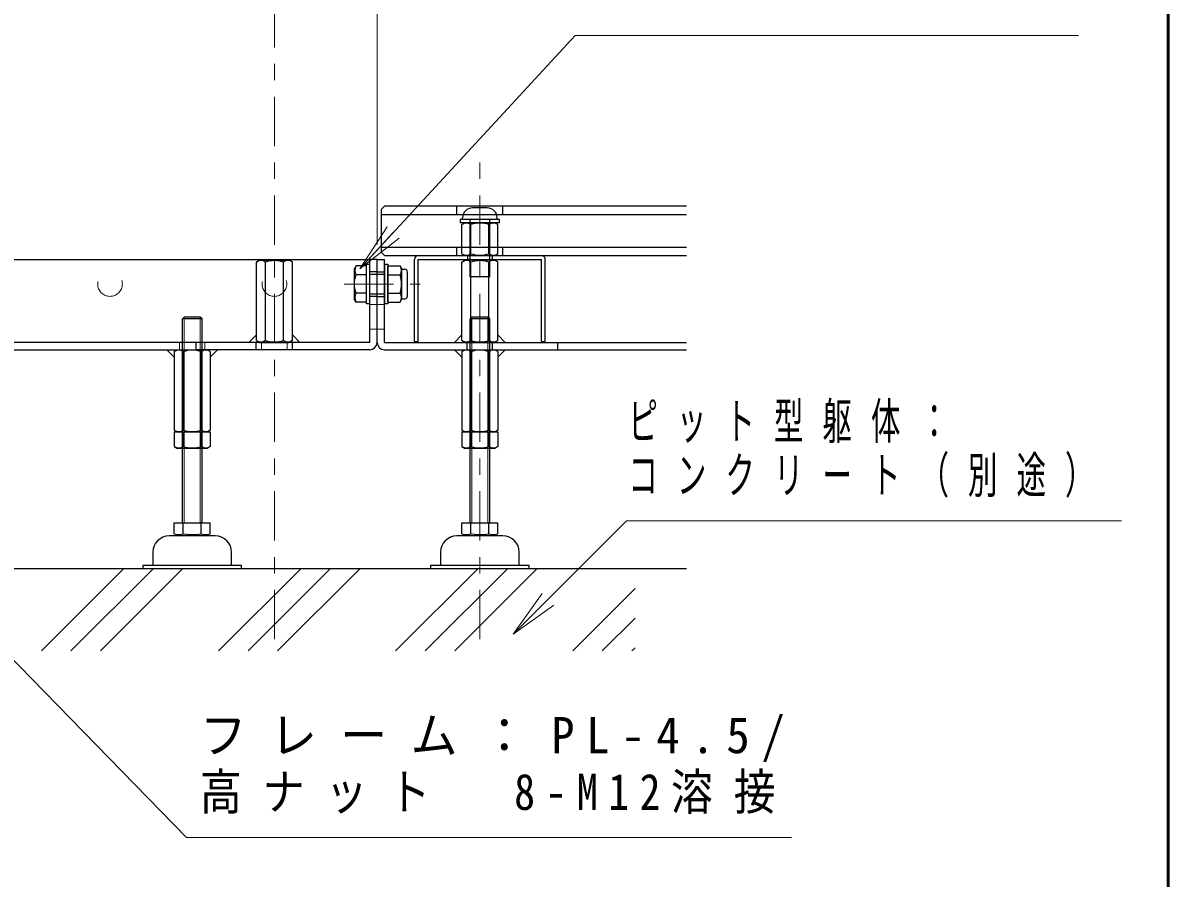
# Model space of a CAD drawing. Units: millimetres on the paper. Extents: x -385 to 0, y -594 to 267.
# Drawn here: x -69.7 to 0, y 104.4 to 156.4 of the extents above; entities that cross this region are included whole.
import ezdxf

# ---------------------------------------------------------------- set-up
doc = ezdxf.new("R2010")
doc.units = ezdxf.units.MM
doc.linetypes.add('USER1', pattern=[4.5, 2.5, -2])
doc.linetypes.add('USER2', pattern=[6, 3, -1, 1, -1])
doc.layers.add('1_10', color=7, linetype='Continuous', lineweight=25)
doc.layers.add('LY_3', color=7, linetype='Continuous', lineweight=13)
doc.styles.add('ＭＳ ゴシック', font='')
doc.styles.get('ＭＳ ゴシック').set_extended_font_data('MS Gothic')

msp = doc.modelspace()

# ---------------------------------------------------------------- linework, layer by layer
at = {"layer": '1_10', "lineweight": 13}
for p, q in [((-48.118, 142.974), (-48.118, 199.576)), ((-49.177, 141.491), (-47.508, 144.033)), ((-49.177, 141.491), (-47.141, 143.694)), ((-46.774, 143.355), (-49.177, 141.491)), ((-68.545, 118.244), (-63.545, 123.244)), ((-66.749, 118.244), (-61.749, 123.244)), ((-64.953, 118.244), (-59.953, 123.244)), ((-57.769, 118.244), (-52.769, 123.244)), ((-55.973, 118.244), (-50.973, 123.244)), ((-54.177, 118.244), (-49.177, 123.244)), ((-46.993, 118.244), (-41.993, 123.244)), ((-45.196, 118.244), (-40.196, 123.244)), ((-43.4, 118.244), (-38.4, 123.244)), ((-36.216, 118.244), (-32.425, 122.035)), ((-39.851, 119.26), (-38.083, 121.735)), ((-39.851, 119.26), (-37.73, 121.381)), ((-37.376, 121.027), (-39.851, 119.26)), ((-34.42, 118.244), (-32.425, 120.239)), ((-32.624, 118.244), (-32.425, 118.443))]:
    msp.add_line(p, q, dxfattribs=at)
at = {"layer": '1_10', "linetype": 'USER2', "lineweight": 13}
for p, q in [((-54.368, 118.957), (-54.368, 171.044)), ((-41.868, 118.957), (-41.868, 148.576)), ((-50.114, 140.564), (-45.493, 140.564))]:
    msp.add_line(p, q, dxfattribs=at)
at = {"layer": '1_10', "color": 40}
for p, q in [((-47.668, 145.294), (-47.868, 145.094)), ((-47.668, 145.294), (-47.868, 145.094)), ((-47.868, 145.094), (-47.868, 142.494)), ((-47.868, 145.094), (-47.868, 144.044)), ((-36.068, 145.294), (-47.668, 145.294)), ((-29.299, 145.294), (-47.668, 145.294)), ((-43.268, 144.794), (-43.268, 145.294)), ((-40.468, 144.794), (-40.468, 145.294)), ((-47.868, 144.794), (-29.299, 144.794)), ((-29.299, 142.794), (-47.868, 142.794)), ((-47.868, 142.494), (-47.668, 142.294)), ((-47.868, 142.494), (-47.668, 142.294)), ((-47.668, 142.294), (-36.068, 142.294)), ((-47.668, 142.294), (-29.299, 142.294)), ((-43.268, 142.294), (-43.268, 142.794)), ((-40.468, 142.294), (-40.468, 142.794))]:
    msp.add_line(p, q, dxfattribs=at)
at = {"layer": '1_10'}
for p, q in [((-41.418, 145.194), (-42.318, 145.194)), ((-43.068, 144.494), (-43.068, 144.294)), ((-40.668, 144.494), (-43.068, 144.494)), ((-40.668, 144.294), (-43.068, 144.294)), ((-42.965, 144.18), (-42.768, 144.294)), ((-42.918, 144.494), (-42.918, 144.594)), ((-40.818, 144.494), (-42.918, 144.494)), ((-42.768, 144.294), (-40.968, 144.294)), ((-42.468, 140.994), (-42.468, 144.494)), ((-41.268, 140.994), (-41.268, 144.494)), ((-40.771, 144.18), (-40.968, 144.294)), ((-40.818, 144.494), (-40.818, 144.594)), ((-40.668, 144.294), (-40.668, 144.494)), ((-42.965, 142.408), (-42.965, 144.18)), ((-42.416, 142.408), (-42.416, 144.18)), ((-41.319, 142.408), (-41.319, 144.18)), ((-40.771, 142.408), (-40.771, 144.18)), ((-45.618, 142.294), (-38.118, 142.294)), ((-42.965, 142.408), (-42.768, 142.294)), ((-42.768, 142.294), (-40.968, 142.294)), ((-42.618, 142.294), (-42.618, 142.064)), ((-41.118, 142.294), (-41.118, 142.064)), ((-40.771, 142.408), (-40.968, 142.294)), ((-55.465, 141.9), (-55.268, 142.014)), ((-55.465, 137.128), (-55.465, 141.9)), ((-55.268, 142.014), (-53.468, 142.014)), ((-54.916, 137.128), (-54.916, 141.9)), ((-53.819, 137.128), (-53.819, 141.9)), ((-53.271, 141.9), (-53.468, 142.014)), ((-53.271, 137.128), (-53.271, 141.9)), ((-49.404, 141.661), (-49.518, 141.464)), ((-49.518, 141.464), (-49.518, 139.664)), ((-48.768, 141.661), (-49.404, 141.661)), ((-48.768, 141.764), (-48.568, 141.764)), ((-48.768, 139.364), (-48.768, 141.764)), ((-48.568, 137.014), (-48.568, 142.064)), ((-48.118, 142.064), (-48.568, 142.064)), ((-48.568, 139.364), (-48.568, 141.764)), ((-48.118, 137.014), (-48.118, 142.064)), ((-48.118, 142.064), (-47.668, 142.064)), ((-48.118, 137.014), (-48.118, 142.064)), ((-47.668, 137.014), (-47.668, 142.064)), ((-47.668, 141.764), (-47.468, 141.764)), ((-47.668, 141.764), (-47.668, 139.364)), ((-47.468, 141.764), (-47.468, 139.364)), ((-47.468, 139.467), (-47.468, 141.661)), ((-47.468, 141.661), (-46.722, 141.661)), ((-46.722, 141.661), (-46.608, 141.464)), ((-46.608, 139.664), (-46.608, 141.464)), ((-46.608, 141.464), (-46.438, 141.464)), ((-45.848, 137.064), (-45.848, 142.064)), ((-45.618, 137.064), (-45.618, 142.064)), ((-45.618, 142.064), (-38.118, 142.064)), ((-42.965, 141.9), (-42.768, 142.014)), ((-42.965, 137.128), (-42.965, 141.9)), ((-40.968, 142.014), (-42.768, 142.014)), ((-42.416, 137.128), (-42.416, 141.9)), ((-41.319, 137.128), (-41.319, 141.9)), ((-40.771, 141.9), (-40.968, 142.014)), ((-40.771, 137.128), (-40.771, 141.9)), ((-38.118, 137.064), (-38.118, 142.064)), ((-37.888, 137.064), (-37.888, 142.064)), ((-48.768, 141.113), (-49.404, 141.113)), ((-48.118, 141.314), (-48.568, 141.314)), ((-48.568, 141.164), (-47.668, 141.164)), ((-48.118, 141.314), (-47.668, 141.314)), ((-47.468, 141.113), (-46.722, 141.113)), ((-46.268, 139.834), (-46.268, 141.294)), ((-46.268, 139.964), (-46.268, 141.164)), ((-41.268, 140.994), (-42.468, 140.994)), ((-49.404, 139.467), (-49.518, 139.664)), ((-48.768, 140.016), (-49.404, 140.016)), ((-48.768, 139.467), (-49.404, 139.467)), ((-48.568, 139.364), (-48.768, 139.364)), ((-48.568, 139.964), (-47.668, 139.964)), ((-48.118, 139.814), (-48.568, 139.814)), ((-48.118, 139.814), (-47.668, 139.814)), ((-47.468, 139.364), (-47.668, 139.364)), ((-47.468, 140.016), (-46.722, 140.016)), ((-47.468, 139.467), (-46.722, 139.467)), ((-46.722, 139.467), (-46.608, 139.664)), ((-46.608, 139.664), (-46.438, 139.664)), ((-55.465, 137.464), (-55.915, 137.014)), ((-53.271, 137.464), (-52.821, 137.014)), ((-42.965, 137.464), (-43.415, 137.014)), ((-40.771, 137.464), (-40.321, 137.014)), ((-60.465, 136.114), (-60.915, 136.564)), ((-60.465, 136.45), (-60.268, 136.564)), ((-60.268, 136.564), (-58.468, 136.564)), ((-59.118, 136.564), (-59.118, 137.014)), ((-48.568, 137.014), (-59.118, 137.014)), ((-48.568, 136.564), (-59.118, 136.564)), ((-58.271, 136.45), (-58.468, 136.564)), ((-58.271, 136.114), (-57.821, 136.564)), ((-55.468, 136.564), (-55.468, 137.014)), ((-55.465, 137.128), (-55.268, 137.014)), ((-55.268, 137.014), (-53.468, 137.014)), ((-53.271, 137.128), (-53.468, 137.014)), ((-53.268, 136.564), (-53.268, 137.014)), ((-47.668, 137.014), (-37.118, 137.014)), ((-47.668, 136.564), (-37.118, 136.564)), ((-45.848, 137.064), (-45.618, 137.064)), ((-42.965, 136.114), (-43.415, 136.564)), ((-42.965, 137.128), (-42.768, 137.014)), ((-42.965, 136.45), (-42.768, 136.564)), ((-40.968, 137.014), (-42.768, 137.014)), ((-42.768, 136.564), (-40.968, 136.564)), ((-42.643, 136.564), (-42.643, 137.014)), ((-41.093, 136.564), (-41.093, 137.014)), ((-40.771, 137.128), (-40.968, 137.014)), ((-40.771, 136.45), (-40.968, 136.564)), ((-40.771, 136.114), (-40.321, 136.564)), ((-38.118, 137.064), (-37.888, 137.064)), ((-37.118, 136.564), (-37.118, 137.014)), ((-60.465, 136.45), (-60.465, 131.678)), ((-59.916, 136.45), (-59.916, 131.678)), ((-58.819, 136.45), (-58.819, 131.678)), ((-58.271, 136.45), (-58.271, 131.678)), ((-42.965, 136.45), (-42.965, 131.678)), ((-42.416, 136.45), (-42.416, 131.678)), ((-41.319, 136.45), (-41.319, 131.678)), ((-40.771, 136.45), (-40.771, 131.678)), ((-60.465, 131.678), (-60.268, 131.564)), ((-58.271, 131.678), (-58.468, 131.564)), ((-42.965, 131.678), (-42.768, 131.564)), ((-40.771, 131.678), (-40.968, 131.564)), ((-60.465, 131.564), (-60.465, 130.678)), ((-60.465, 131.564), (-58.271, 131.564)), ((-60.268, 131.564), (-58.468, 131.564)), ((-59.916, 131.564), (-59.916, 130.678)), ((-58.819, 131.564), (-58.819, 130.678)), ((-58.271, 131.564), (-58.271, 130.678)), ((-42.965, 131.564), (-42.965, 130.678)), ((-42.965, 131.564), (-40.771, 131.564)), ((-42.768, 131.564), (-40.968, 131.564)), ((-42.416, 131.564), (-42.416, 130.678)), ((-41.319, 131.564), (-41.319, 130.678)), ((-40.771, 131.564), (-40.771, 130.678)), ((-60.465, 130.678), (-60.268, 130.564)), ((-58.468, 130.564), (-60.268, 130.564)), ((-58.271, 130.678), (-58.468, 130.564)), ((-42.965, 130.678), (-42.768, 130.564)), ((-40.968, 130.564), (-42.768, 130.564)), ((-40.771, 130.678), (-40.968, 130.564)), ((-29.299, 123.244), (-149.118, 123.244))]:
    msp.add_line(p, q, dxfattribs=at)
at = {"layer": '1_10', "color": 60}
for p, q in [((-147.668, 142.064), (-48.568, 142.064)), ((-59.118, 137.014), (-137.118, 137.014)), ((-137.118, 136.564), (-59.118, 136.564)), ((-37.118, 137.014), (-29.299, 137.014)), ((-37.118, 136.564), (-29.299, 136.564))]:
    msp.add_line(p, q, dxfattribs=at)
at = {"layer": '1_10', "linetype": 'USER1', "lineweight": 13}
for p, q in [((-48.118, 139.314), (-48.568, 139.314)), ((-48.118, 139.314), (-47.668, 139.314)), ((-48.118, 137.814), (-48.568, 137.814)), ((-48.118, 137.814), (-47.668, 137.814)), ((-60.143, 137.014), (-60.143, 136.564)), ((-58.593, 137.014), (-58.593, 136.564)), ((-55.143, 136.564), (-55.143, 137.014)), ((-53.593, 136.564), (-53.593, 137.014)), ((-42.643, 137.014), (-42.643, 136.564)), ((-42.643, 136.564), (-42.643, 137.014)), ((-41.093, 137.014), (-41.093, 136.564)), ((-41.093, 136.564), (-41.093, 137.014))]:
    msp.add_line(p, q, dxfattribs=at)
at = {"layer": '1_10', "color": 4}
for p, q in [((-59.861, 138.544), (-59.968, 138.437)), ((-58.768, 138.437), (-59.968, 138.437)), ((-59.968, 126.044), (-59.968, 138.437)), ((-58.875, 138.544), (-59.861, 138.544)), ((-58.768, 138.437), (-58.875, 138.544)), ((-58.768, 126.044), (-58.768, 138.437)), ((-42.361, 138.544), (-42.468, 138.437)), ((-41.268, 138.437), (-42.468, 138.437)), ((-42.468, 126.044), (-42.468, 138.437)), ((-41.375, 138.544), (-42.361, 138.544)), ((-41.268, 138.437), (-41.375, 138.544)), ((-41.268, 126.044), (-41.268, 138.437)), ((-60.465, 126.044), (-58.271, 126.044)), ((-60.465, 125.368), (-60.465, 126.044)), ((-59.968, 126.044), (-59.861, 126.044)), ((-59.916, 125.368), (-59.916, 126.044)), ((-58.768, 126.044), (-58.875, 126.044)), ((-58.819, 125.368), (-58.819, 126.044)), ((-58.271, 125.368), (-58.271, 126.044)), ((-42.965, 126.044), (-40.771, 126.044)), ((-42.965, 125.368), (-42.965, 126.044)), ((-42.468, 126.044), (-42.361, 126.044)), ((-42.416, 125.368), (-42.416, 126.044)), ((-41.268, 126.044), (-41.375, 126.044)), ((-41.319, 125.368), (-41.319, 126.044)), ((-40.771, 125.368), (-40.771, 126.044)), ((-57.968, 125.244), (-60.768, 125.244)), ((-60.465, 125.368), (-59.968, 125.244)), ((-58.768, 125.244), (-58.271, 125.368)), ((-40.468, 125.244), (-43.268, 125.244)), ((-42.965, 125.368), (-42.468, 125.244)), ((-41.268, 125.244), (-40.771, 125.368)), ((-61.768, 124.244), (-61.768, 123.444)), ((-56.968, 123.444), (-56.968, 124.244)), ((-44.268, 124.244), (-44.268, 123.444)), ((-39.468, 123.444), (-39.468, 124.244)), ((-56.368, 123.444), (-62.368, 123.444)), ((-62.368, 123.444), (-62.368, 123.244)), ((-56.368, 123.244), (-56.368, 123.444)), ((-38.868, 123.444), (-44.868, 123.444)), ((-44.868, 123.444), (-44.868, 123.244)), ((-38.868, 123.244), (-38.868, 123.444)), ((-56.368, 123.244), (-62.368, 123.244)), ((-38.868, 123.244), (-44.868, 123.244))]:
    msp.add_line(p, q, dxfattribs=at)
at = {"layer": '1_10', "color": 4, "lineweight": 13}
for p, q in [((-59.861, 126.044), (-59.861, 138.544)), ((-58.875, 126.044), (-58.875, 138.544)), ((-42.361, 126.044), (-42.361, 138.544)), ((-41.375, 126.044), (-41.375, 138.544))]:
    msp.add_line(p, q, dxfattribs=at)
at = {"layer": '1_10', "lineweight": 13}
for points in [[(-49.177, 141.491), (-36.064, 155.68), (-5.45, 155.68)], [(-88.764, 136.652), (-59.721, 106.906), (-22.903, 106.906)], [(-39.851, 119.26), (-32.954, 126.156), (-2.837, 126.156)]]:
    msp.add_lwpolyline(points, dxfattribs=at)
at = {"layer": '1_10', "color": 4}
for points in [[(-60.465, 125.368), (-60.375, 125.348), (-60.284, 125.336), (-60.193, 125.331), (-60.101, 125.336), (-60.008, 125.348), (-59.916, 125.368)], [(-59.916, 125.368), (-59.68, 125.344), (-59.442, 125.332), (-59.201, 125.335), (-58.96, 125.352), (-58.819, 125.368)], [(-58.819, 125.368), (-58.729, 125.348), (-58.638, 125.336), (-58.548, 125.331), (-58.455, 125.336), (-58.363, 125.348), (-58.271, 125.368)], [(-42.965, 125.368), (-42.875, 125.348), (-42.784, 125.336), (-42.693, 125.331), (-42.601, 125.336), (-42.508, 125.348), (-42.416, 125.368)], [(-42.416, 125.368), (-42.18, 125.344), (-41.942, 125.332), (-41.701, 125.335), (-41.46, 125.352), (-41.319, 125.368)], [(-41.319, 125.368), (-41.229, 125.348), (-41.138, 125.336), (-41.048, 125.331), (-40.955, 125.336), (-40.863, 125.348), (-40.771, 125.368)]]:
    msp.add_lwpolyline(points, dxfattribs=at)
at = {"layer": '1_10', "color": 60, "linetype": 'USER1', "lineweight": 13}
for centre in [(-64.368, 140.564), (-54.368, 140.564)]:
    msp.add_circle(centre, 0.75, dxfattribs=at)
at = {"layer": '1_10'}
for centre, radius, start, end in [((-42.318, 144.594), 0.6, 90, 180), ((-41.418, 144.594), 0.6, 0, 90), ((-42.691, 143.78), 0.486, 55.61586, 124.38414), ((-41.868, 142.45), 1.815, 72.41211, 107.58789), ((-41.045, 143.78), 0.486, 55.61586, 124.38414), ((-45.618, 142.064), 0.23, 90, 180), ((-42.691, 142.809), 0.486, 235.61587, 304.38414), ((-41.868, 144.138), 1.815, 252.41211, 287.58789), ((-41.045, 142.809), 0.486, 235.61587, 304.38414), ((-38.118, 142.064), 0.23, 0, 90), ((-55.191, 141.5), 0.486, 55.61586, 124.38414), ((-54.368, 140.17), 1.815, 72.41211, 107.58789), ((-53.545, 141.5), 0.486, 55.61586, 124.38414), ((-48.929, 141.387), 0.548, 150.00001, 209.99999), ((-47.122, 141.387), 0.486, 325.61586, 34.38414), ((-46.438, 141.294), 0.17, 0, 90), ((-42.691, 141.5), 0.486, 55.61586, 124.38414), ((-41.868, 140.17), 1.815, 72.41211, 107.58789), ((-41.045, 141.5), 0.486, 55.61586, 124.38414), ((-48.138, 140.564), 1.38, 156.57346, 203.42654), ((-48.452, 140.564), 1.815, 342.41211, 17.58789), ((-48.929, 139.741), 0.548, 150.00001, 209.99999), ((-47.122, 139.741), 0.486, 325.61586, 34.38414), ((-46.438, 139.834), 0.17, 270, 0), ((-55.191, 137.529), 0.486, 235.61587, 304.38414), ((-54.368, 138.858), 1.815, 252.41211, 287.58789), ((-53.545, 137.529), 0.486, 235.61587, 304.38414), ((-48.568, 137.014), 0.45, 270, 0), ((-47.668, 137.014), 0.45, 180, 270), ((-42.691, 137.529), 0.486, 235.61587, 304.38414), ((-41.868, 138.858), 1.815, 252.41211, 287.58789), ((-41.045, 137.529), 0.486, 235.61587, 304.38414), ((-60.191, 136.05), 0.486, 55.61586, 124.38414), ((-59.368, 134.72), 1.815, 72.41211, 107.58789), ((-58.545, 136.05), 0.486, 55.61586, 124.38414), ((-42.691, 136.05), 0.486, 55.61586, 124.38414), ((-41.868, 134.72), 1.815, 72.41211, 107.58789), ((-41.045, 136.05), 0.486, 55.61586, 124.38414), ((-60.191, 132.079), 0.486, 235.61587, 304.38414), ((-59.368, 133.408), 1.815, 252.41211, 287.58789), ((-58.545, 132.079), 0.486, 235.61587, 304.38414), ((-42.691, 132.079), 0.486, 235.61587, 304.38414), ((-41.868, 133.408), 1.815, 252.41211, 287.58789), ((-41.045, 132.079), 0.486, 235.61587, 304.38414), ((-60.191, 131.079), 0.486, 235.61587, 304.38414), ((-59.368, 132.408), 1.815, 252.41211, 287.58789), ((-58.545, 131.079), 0.486, 235.61587, 304.38414), ((-42.691, 131.079), 0.486, 235.61587, 304.38414), ((-41.868, 132.408), 1.815, 252.41211, 287.58789), ((-41.045, 131.079), 0.486, 235.61587, 304.38414)]:
    msp.add_arc(centre, radius, start, end, dxfattribs=at)
at = {"layer": '1_10', "color": 4}
for centre, start, end in [((-60.768, 124.244), 90, 180), ((-57.968, 124.244), 0, 90), ((-43.268, 124.244), 90, 180), ((-40.468, 124.244), 0, 90)]:
    msp.add_arc(centre, 1, start, end, dxfattribs=at)
at = {"layer": 'LY_3', "lineweight": 50}
msp.add_line((0, 0), (0, 267), dxfattribs=at)

# ---------------------------------------------------------------- texts
at = {"layer": '1_10', "char_height": 2.199, "attachment_point": 4, "style": 'ＭＳ ゴシック'}
for s, insert in [('\\T1.64;\\W0.6;ピット型躯体：', (-32.837, 132.106)), ('\\T1.64;\\W0.6;コンクリート（別途）', (-32.837, 128.806)), ('\\T1.5;\\W0.95;フレーム：PL-4.5/', (-58.903, 112.856)), ('\\T1.5;\\W0.85;高ナット\u30008-M12溶接', (-58.903, 109.556))]:
    msp.add_mtext(s, dxfattribs=dict(at, insert=insert))

doc.saveas('drawing.dxf')
